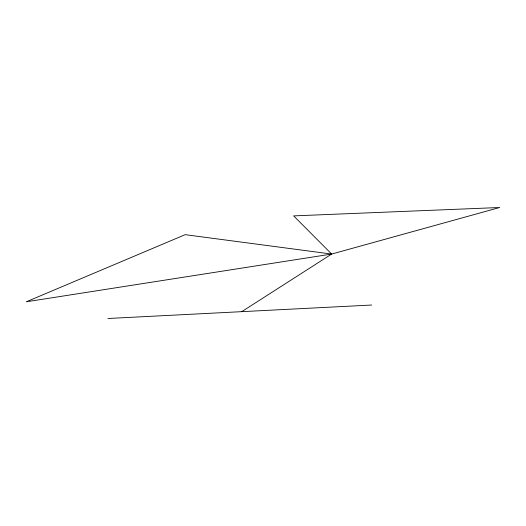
<?xml version="1.0" encoding="UTF-8"?>
<svg xmlns="http://www.w3.org/2000/svg" width="526" height="526" viewBox="0 0 526 526"><rect width="100%" height="100%" fill="white"/><g stroke="black" fill="none" stroke-linecap="round" stroke-linejoin="round"><path stroke-width="0.79" d="M241.73 311.662L331.656 254.058L499.7 207.507L293.646 215.89L331.656 254.058L26.3 301.792L185.178 234.668L331.656 254.058M107.942 318.493L371.665 305.027"/></g></svg>
